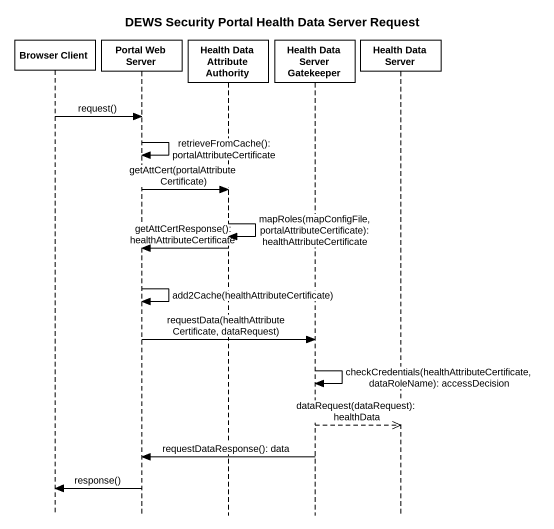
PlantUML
@startuml
title DEWS Security Portal Health Data Server Request
hide footbox
participant "Browser Client" as Browser_Client
participant "Portal Web Server" as Portal_Web_Server
participant "Health Data Attribute Authority" as Health_Data_Attribute
participant "Health Data Server Gatekeeper" as Health_Data_Server
participant "Health Data Server" as Health_Data_Server_2

Browser_Client -> Portal_Web_Server : request()
Portal_Web_Server -> Portal_Web_Server : retrieveFromCache(): portalAttributeCertificate
Portal_Web_Server -> Health_Data_Attribute : getAttCert(portalAttributeCertificate)
Health_Data_Attribute -> Health_Data_Attribute : mapRoles(mapConfigFile, portalAttributeCertificate): healthAttributeCertificate
Health_Data_Attribute -> Portal_Web_Server : getAttCertResponse(): healthAttributeCertificate
Portal_Web_Server -> Portal_Web_Server : add2Cache(healthAttributeCertificate)
Portal_Web_Server -> Health_Data_Server : requestData(healthAttributeCertificate, dataRequest)
Health_Data_Server -> Health_Data_Server : checkCredentials(healthAttributeCertificate, dataRoleName): accessDecision
Health_Data_Server -->> Health_Data_Server_2 : dataRequest(dataRequest): healthData
Health_Data_Server -> Portal_Web_Server : requestDataResponse(): data
Portal_Web_Server -> Browser_Client : response()
@enduml
